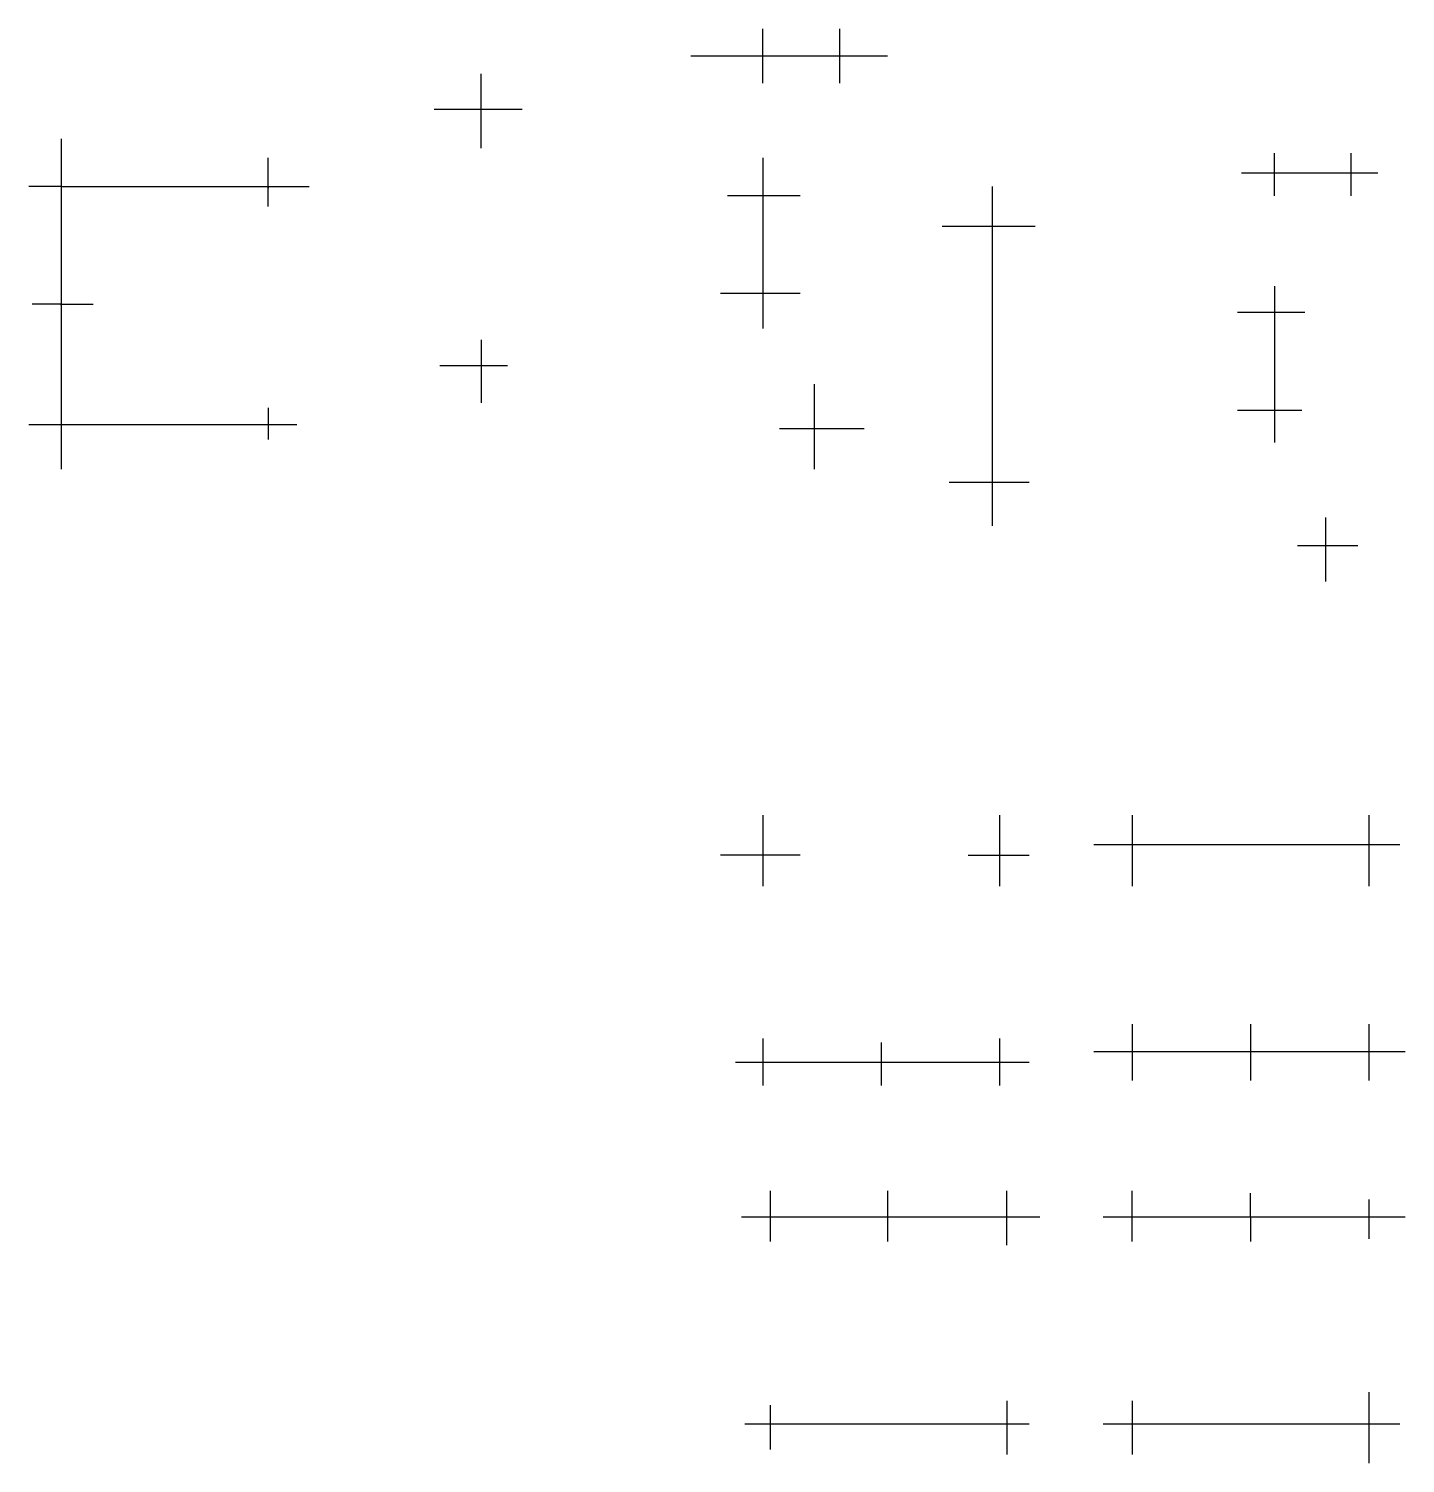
# Model space of a CAD drawing. Header units: millimetres. Extents: x 5.9 to 65, y 19.8 to 81.4.
import ezdxf

# ---------------------------------------------------------------- set-up
doc = ezdxf.new("R2010")
doc.units = ezdxf.units.MM
doc.header["$PDSIZE"] = -1

msp = doc.modelspace()

# ---------------------------------------------------------------- linework, layer by layer
at = {"color": 7, "linetype": 'Continuous'}
for p, q in [((37.443, 79.058), (37.443, 81.4)), ((40.743, 79.058), (40.743, 81.4)), ((34.351, 80.232), (42.788, 80.232)), ((25.343, 76.273), (25.343, 79.464)), ((27.1, 77.932), (23.325, 77.932)), ((7.309, 76.665), (7.309, 62.49)), ((16.199, 73.762), (16.199, 75.863)), ((37.443, 75.863), (37.443, 68.527)), ((59.402, 74.232), (59.402, 76.055)), ((62.702, 74.232), (62.702, 76.055)), ((57.988, 75.212), (63.847, 75.212)), ((7.309, 74.619), (5.91, 74.619)), ((7.309, 74.619), (17.961, 74.619)), ((47.302, 60.057), (47.302, 74.619)), ((39.034, 74.232), (35.919, 74.232)), ((49.131, 72.912), (45.141, 72.912)), ((59.402, 70.349), (59.402, 63.634)), ((39.034, 70.032), (35.614, 70.032)), ((7.309, 69.578), (6.066, 69.578)), ((7.309, 69.578), (8.673, 69.578)), ((60.717, 69.212), (57.814, 69.212)), ((25.343, 68.04), (25.343, 65.331)), ((26.467, 66.932), (23.567, 66.932)), ((39.643, 66.133), (39.643, 62.49)), ((16.199, 65.128), (16.199, 63.757)), ((60.587, 65.012), (57.814, 65.012)), ((5.91, 64.414), (17.419, 64.414)), ((38.147, 64.232), (41.79, 64.232)), ((48.87, 61.912), (45.443, 61.912)), ((61.602, 60.413), (61.602, 57.664)), ((60.399, 59.212), (62.982, 59.212)), ((37.443, 47.631), (37.443, 44.587)), ((47.603, 47.631), (47.603, 44.587)), ((53.3, 47.631), (53.3, 44.587)), ((63.46, 47.631), (63.46, 44.587)), ((51.654, 46.37), (64.788, 46.37)), ((39.034, 45.924), (35.614, 45.924)), ((46.254, 45.924), (48.87, 45.924)), ((53.3, 38.664), (53.3, 36.247)), ((58.38, 38.664), (58.38, 36.247)), ((63.46, 38.664), (63.46, 36.247)), ((37.443, 38.047), (37.443, 36.035)), ((42.523, 37.871), (42.523, 36.035)), ((47.603, 38.047), (47.603, 36.035)), ((36.268, 37.034), (48.87, 37.034)), ((65.026, 37.48), (51.654, 37.48)), ((37.751, 31.508), (37.751, 29.337)), ((42.788, 31.508), (42.788, 29.337)), ((47.911, 29.179), (47.911, 31.508)), ((53.3, 29.337), (53.3, 31.508)), ((58.38, 30.395), (58.38, 31.402)), ((63.46, 31.139), (63.46, 29.451)), ((36.515, 30.395), (49.325, 30.395)), ((52.051, 30.395), (65.026, 30.395)), ((58.38, 30.395), (58.38, 29.337)), ((63.46, 22.863), (63.46, 19.811)), ((37.751, 22.301), (37.751, 20.409)), ((47.911, 22.496), (47.911, 20.194)), ((53.3, 22.496), (53.3, 20.194)), ((36.665, 21.505), (48.87, 21.505)), ((52.051, 21.505), (64.788, 21.505))]:
    msp.add_line(p, q, dxfattribs=at)
for p in [(37.443, 80.232), (37.443, 80.232), (40.743, 80.232), (25.343, 77.932), (25.343, 77.932), (59.402, 75.212), (62.702, 75.212), (7.309, 74.619), (16.199, 74.574), (37.443, 74.232), (47.302, 72.912), (37.443, 70.032), (7.309, 69.539), (59.402, 69.212), (25.343, 66.932), (59.402, 65.012), (7.309, 64.414), (16.199, 64.414), (39.643, 64.232), (47.302, 61.912), (61.602, 59.212), (53.3, 46.37), (63.46, 46.37), (37.443, 45.924), (47.603, 45.924), (37.443, 37.034), (37.443, 37.034), (42.523, 37.034), (47.603, 37.034), (53.3, 37.48), (58.38, 37.48), (63.46, 37.48), (37.751, 30.395), (42.788, 30.395), (47.911, 30.395), (53.3, 30.395), (58.38, 30.395), (63.46, 30.395), (37.751, 21.505), (47.911, 21.505), (53.3, 21.505), (63.46, 21.505)]:
    msp.add_point(p, dxfattribs=at)

doc.saveas('drawing.dxf')
